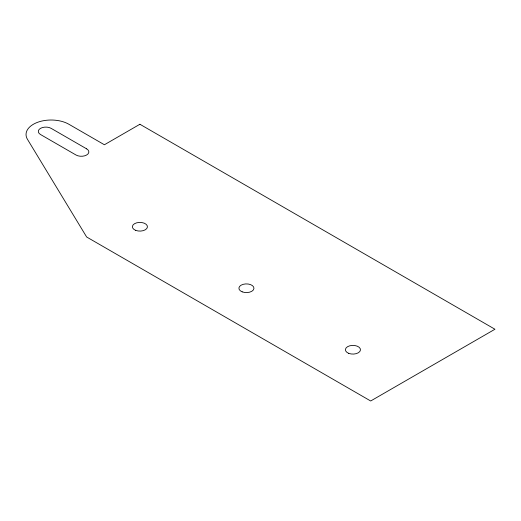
<?xml version="1.0" encoding="UTF-8"?>
<svg xmlns="http://www.w3.org/2000/svg" width="521" height="521" viewBox="0 0 521 521"><rect width="100%" height="100%" fill="white"/><g stroke="black" fill="none" stroke-linecap="round" stroke-linejoin="round"><path stroke-width="0.78" d="M139.908 124.259L104.402 144.76L68.896 124.259A25.106 14.497 0 0 0 37.792 122.233A25.106 14.497 0 0 0 27.45 139.296L86.649 236.996L370.685 400.988L494.95 329.239L139.908 124.259M86.649 148.856L51.149 128.361A7.528 4.35 0 0 0 40.495 128.361A7.528 4.35 0 0 0 40.495 134.509L76.001 155.004A7.528 4.35 0 0 0 86.649 155.004A7.528 4.35 0 0 0 86.649 148.856M242.2 291.845A7.528 4.35 0 0 0 253.935 288.556A7.528 4.35 0 0 0 243.131 284.336A7.528 4.35 0 0 0 242.2 291.845M348.712 353.342A7.528 4.35 0 0 0 360.447 350.047A7.528 4.35 0 0 0 349.643 345.827A7.528 4.35 0 0 0 348.712 353.342M135.688 230.354A7.528 4.35 0 0 0 147.417 227.058A7.528 4.35 0 0 0 136.613 222.838A7.528 4.35 0 0 0 135.688 230.354"/></g></svg>
